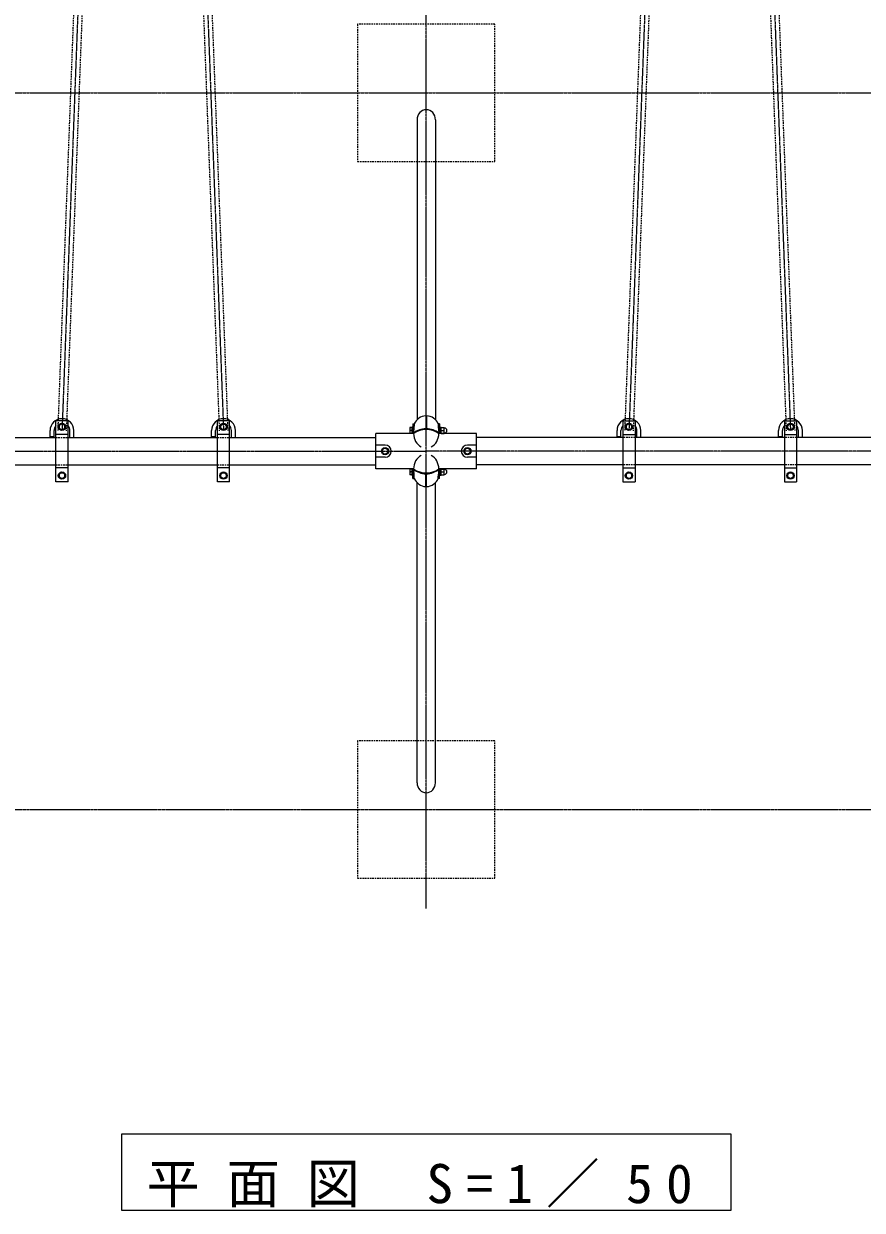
# Model space of a CAD drawing. Units: millimetres, scale not verified, with parts at other scales. Extents: x -35408 to 0, y -49934 to 13350.
# Drawn here: x -16101 to -13349, y 7511 to 11402 of the extents above; entities that cross this region are included whole.
import ezdxf

# ---------------------------------------------------------------- set-up
doc = ezdxf.new("R2010")
doc.units = ezdxf.units.MM
doc.linetypes.add('USER2', pattern=[6, 3, -1, 1, -1])
doc.linetypes.add('USER4', pattern=[8, 5, -3])
doc.layers.add('線', color=2, linetype='Continuous', lineweight=25)
doc.layers.add('補助', color=2, linetype='Continuous', lineweight=25)
doc.styles.add('ＭＳ ゴシック', font='')
doc.styles.get('ＭＳ ゴシック').set_extended_font_data('MS Gothic')

msp = doc.modelspace()

# ---------------------------------------------------------------- linework, layer by layer
at = {"layer": '線', "color": 4, "linetype": 'USER4'}
for p, q in [((-15918.99, 11917.979), (-15988.99, 10068.029)), ((-15891.01, 11916.921), (-15961.01, 10066.971)), ((-15528.99, 11916.921), (-15458.99, 10066.971)), ((-15501.01, 11917.979), (-15431.01, 10068.029)), ((-14058.99, 11917.979), (-14128.99, 10068.029)), ((-14031.01, 11916.921), (-14101.01, 10066.971)), ((-13668.99, 11916.921), (-13598.99, 10066.971)), ((-13641.01, 11917.979), (-13571.01, 10068.029)), ((-15995, 10044.55), (-15955, 10044.55)), ((-15465, 10044.55), (-15425, 10044.55)), ((-14095, 10044.55), (-14135, 10044.55)), ((-13565, 10044.55), (-13605, 10044.55)), ((-15995, 9955.45), (-15955, 9955.45)), ((-15465, 9955.45), (-15425, 9955.45)), ((-14095, 9955.45), (-14135, 9955.45)), ((-13565, 9955.45), (-13605, 9955.45))]:
    msp.add_line(p, q, dxfattribs=at)
at = {"layer": '線', "color": 20, "linetype": 'USER2'}
for p, q in [((-15904.245, 11937.402), (-15975, 10067.5)), ((-15515.755, 11937.402), (-15445, 10067.5)), ((-14044.245, 11937.402), (-14115, 10067.5)), ((-13655.755, 11937.402), (-13585, 10067.5)), ((-14780, 8500), (-14780, 11500)), ((-18305, 11175), (-11255, 11175)), ((-17515, 10000), (-14780, 10000)), ((-12045, 10000), (-14780, 10000)), ((-18305, 8825), (-11255, 8825))]:
    msp.add_line(p, q, dxfattribs=at)
at = {"layer": '線', "color": 7, "lineweight": 13}
for p, q in [((-14810.25, 11087.121), (-14810.25, 10103.098)), ((-14749.75, 11087.121), (-14749.75, 10103.098)), ((-14823.75, 10089.603), (-14819.114, 10089.603)), ((-14823.75, 10089.603), (-14823.75, 10058.25)), ((-14736.25, 10089.603), (-14740.886, 10089.603)), ((-14736.25, 10089.603), (-14736.25, 10058.25)), ((-16555, 10044.55), (-15995, 10044.55)), ((-15955, 10044.55), (-15465, 10044.55)), ((-15425, 10044.55), (-14945, 10044.55)), ((-14821.326, 10058.25), (-14945, 10058.25)), ((-14945, 9941.75), (-14945, 10058.25)), ((-14615, 10058.25), (-14738.674, 10058.25)), ((-14615, 9941.75), (-14615, 10058.25)), ((-14135, 10044.55), (-14615, 10044.55)), ((-13605, 10044.55), (-14095, 10044.55)), ((-13005, 10044.55), (-13565, 10044.55)), ((-16555, 9955.45), (-15995, 9955.45)), ((-15955, 9955.45), (-15465, 9955.45)), ((-15425, 9955.45), (-14945, 9955.45)), ((-14821.326, 9941.75), (-14945, 9941.75)), ((-14823.75, 9910.397), (-14823.75, 9941.75)), ((-14615, 9941.75), (-14738.674, 9941.75)), ((-14736.25, 9910.397), (-14736.25, 9941.75)), ((-14135, 9955.45), (-14615, 9955.45)), ((-13605, 9955.45), (-14095, 9955.45)), ((-13005, 9955.45), (-13565, 9955.45)), ((-14823.75, 9910.397), (-14819.114, 9910.397)), ((-14810.25, 8912.879), (-14810.25, 9896.902)), ((-14749.75, 8912.879), (-14749.75, 9896.902)), ((-14736.25, 9910.397), (-14740.886, 9910.397))]:
    msp.add_line(p, q, dxfattribs=at)
at = {"layer": '線'}
for p, q in [((-15955, 10100), (-15995, 10100)), ((-15995, 9900), (-15995, 10100)), ((-15975, 10090.993), (-15984.5, 10085.508)), ((-15984.5, 10085.508), (-15984.5, 10074.539)), ((-15965.5, 10085.508), (-15975, 10090.993)), ((-15965.5, 10074.539), (-15965.5, 10085.508)), ((-15955, 9900), (-15955, 10100)), ((-15425, 10100), (-15465, 10100)), ((-15465, 9900), (-15465, 10100)), ((-15445, 10090.993), (-15454.5, 10085.508)), ((-15454.5, 10085.508), (-15454.5, 10074.539)), ((-15435.5, 10085.508), (-15445, 10090.993)), ((-15435.5, 10074.539), (-15435.5, 10085.508)), ((-15425, 9900), (-15425, 10100)), ((-14826.25, 10058.25), (-14826.25, 10079.98)), ((-14826.25, 10079.98), (-14823.75, 10079.98)), ((-14823.75, 10058.25), (-14823.75, 10079.98)), ((-14819.114, 10089.603), (-14819.114, 10081.788)), ((-14781, 10116.187), (-14781, 10071.413)), ((-14779, 10116.187), (-14779, 10071.413)), ((-14740.886, 10089.603), (-14740.886, 10081.788)), ((-14736.25, 10058.25), (-14736.25, 10079.98)), ((-14736.25, 10079.98), (-14733.75, 10079.98)), ((-14733.75, 10058.25), (-14733.75, 10079.98)), ((-14733.75, 10058.25), (-14733.75, 10078.73)), ((-14733.75, 10078.73), (-14730.75, 10078.73)), ((-14730.75, 10058.25), (-14730.75, 10078.73)), ((-14135, 10100), (-14095, 10100)), ((-14135, 10100), (-14135, 9900)), ((-14115, 10090.946), (-14124.5, 10085.461)), ((-14124.5, 10085.461), (-14124.5, 10074.492)), ((-14105.5, 10085.461), (-14115, 10090.946)), ((-14105.5, 10074.492), (-14105.5, 10085.461)), ((-14095, 10100), (-14095, 9900)), ((-13605, 10100), (-13565, 10100)), ((-13605, 10100), (-13605, 9900)), ((-13585, 10090.946), (-13594.5, 10085.461)), ((-13594.5, 10085.461), (-13594.5, 10074.492)), ((-13575.5, 10085.461), (-13585, 10090.946)), ((-13575.5, 10074.492), (-13575.5, 10085.461)), ((-13565, 10100), (-13565, 9900)), ((-16014, 10044.55), (-16014, 10067.5)), ((-16001, 10047.5), (-16014, 10047.5)), ((-16001, 10044.55), (-16001, 10067.5)), ((-15957, 10054.281), (-15993, 10054.281)), ((-15984.5, 10074.539), (-15975, 10069.054)), ((-15975, 10069.054), (-15965.5, 10074.539)), ((-15949, 10044.55), (-15949, 10067.5)), ((-15936, 10044.55), (-15936, 10067.5)), ((-15484, 10044.55), (-15484, 10067.5)), ((-15471, 10047.5), (-15484, 10047.5)), ((-15471, 10044.55), (-15471, 10067.5)), ((-15427, 10054.281), (-15463, 10054.281)), ((-15454.5, 10074.539), (-15445, 10069.054)), ((-15445, 10069.054), (-15435.5, 10074.539)), ((-15419, 10044.55), (-15419, 10067.5)), ((-15406, 10044.55), (-15406, 10067.5)), ((-14833.961, 10077.48), (-14834.25, 10076.98)), ((-14834.25, 10076.98), (-14834.25, 10058.98)), ((-14833.961, 10058.48), (-14834.25, 10058.98)), ((-14826.25, 10077.48), (-14833.961, 10077.48)), ((-14826.25, 10058.48), (-14833.961, 10058.48)), ((-14826.25, 10067.98), (-14833.113, 10067.98)), ((-14826.25, 10077.48), (-14826.25, 10058.48)), ((-14821.758, 10062.119), (-14821.758, 10058.25)), ((-14738.242, 10062.119), (-14738.242, 10058.25)), ((-14730.75, 10068.952), (-14733.75, 10068.148)), ((-14730.75, 10067.813), (-14733.75, 10067.009)), ((-14730.75, 10077.48), (-14721.039, 10077.48)), ((-14730.75, 10058.48), (-14730.75, 10077.48)), ((-14730.75, 10067.98), (-14721.887, 10067.98)), ((-14730.75, 10058.48), (-14721.039, 10058.48)), ((-14721.039, 10077.48), (-14720.75, 10076.98)), ((-14721.039, 10058.48), (-14720.75, 10058.98)), ((-14720.75, 10058.98), (-14720.75, 10076.98)), ((-14720.25, 10075.98), (-14720.75, 10075.98)), ((-14720.25, 10059.98), (-14720.75, 10059.98)), ((-14154, 10044.55), (-14154, 10067.5)), ((-14141, 10047.5), (-14154, 10047.5)), ((-14141, 10044.55), (-14141, 10067.5)), ((-14133, 10054.281), (-14097, 10054.281)), ((-14124.5, 10074.492), (-14115, 10069.007)), ((-14115, 10069.007), (-14105.5, 10074.492)), ((-14089, 10044.55), (-14089, 10067.5)), ((-14076, 10044.55), (-14076, 10067.5)), ((-13624, 10044.55), (-13624, 10067.5)), ((-13611, 10047.5), (-13624, 10047.5)), ((-13611, 10044.55), (-13611, 10067.5)), ((-13603, 10054.281), (-13567, 10054.281)), ((-13594.5, 10074.492), (-13585, 10069.007)), ((-13585, 10069.007), (-13575.5, 10074.492)), ((-13559, 10044.55), (-13559, 10067.5)), ((-13546, 10044.55), (-13546, 10067.5)), ((-14915, 10020), (-14945, 10020)), ((-14920.485, 10009.5), (-14925.97, 10000)), ((-14925.97, 10000), (-14920.485, 9990.5)), ((-14909.515, 10009.5), (-14920.485, 10009.5)), ((-14904.03, 10000), (-14909.515, 10009.5)), ((-14909.515, 9990.5), (-14904.03, 10000)), ((-14650.485, 10009.5), (-14655.97, 10000)), ((-14655.97, 10000), (-14650.485, 9990.5)), ((-14639.515, 10009.5), (-14650.485, 10009.5)), ((-14615, 10020), (-14645, 10020)), ((-14634.03, 10000), (-14639.515, 10009.5)), ((-14639.515, 9990.5), (-14634.03, 10000)), ((-14915, 9980), (-14945, 9980)), ((-14920.485, 9990.5), (-14909.515, 9990.5)), ((-14650.485, 9990.5), (-14639.515, 9990.5)), ((-14615, 9980), (-14645, 9980)), ((-15957, 9945.719), (-15993, 9945.719)), ((-15975, 9930.993), (-15984.5, 9925.508)), ((-15984.5, 9925.508), (-15984.5, 9914.539)), ((-15965.5, 9925.508), (-15975, 9930.993)), ((-15965.5, 9914.539), (-15965.5, 9925.508)), ((-15427, 9945.719), (-15463, 9945.719)), ((-15445, 9930.993), (-15454.5, 9925.508)), ((-15454.5, 9925.508), (-15454.5, 9914.539)), ((-15435.5, 9925.508), (-15445, 9930.993)), ((-15435.5, 9914.539), (-15435.5, 9925.508)), ((-14833.961, 9941.52), (-14834.25, 9941.02)), ((-14834.25, 9941.02), (-14834.25, 9923.02)), ((-14833.961, 9922.52), (-14834.25, 9923.02)), ((-14826.25, 9941.52), (-14833.961, 9941.52)), ((-14826.25, 9922.52), (-14833.961, 9922.52)), ((-14826.25, 9932.02), (-14833.113, 9932.02)), ((-14826.25, 9920.02), (-14826.25, 9941.75)), ((-14826.25, 9941.52), (-14826.25, 9922.52)), ((-14823.75, 9920.02), (-14823.75, 9941.75)), ((-14821.758, 9937.881), (-14821.758, 9941.75)), ((-14781, 9883.813), (-14781, 9928.587)), ((-14779, 9883.813), (-14779, 9928.587)), ((-14738.242, 9937.881), (-14738.242, 9941.75)), ((-14736.25, 9920.02), (-14736.25, 9941.75)), ((-14733.75, 9921.27), (-14733.75, 9941.75)), ((-14733.75, 9920.02), (-14733.75, 9941.75)), ((-14730.75, 9932.991), (-14733.75, 9932.187)), ((-14730.75, 9931.852), (-14733.75, 9931.048)), ((-14730.75, 9921.27), (-14730.75, 9941.75)), ((-14730.75, 9941.52), (-14721.039, 9941.52)), ((-14730.75, 9922.52), (-14730.75, 9941.52)), ((-14730.75, 9932.02), (-14721.887, 9932.02)), ((-14730.75, 9922.52), (-14721.039, 9922.52)), ((-14721.039, 9941.52), (-14720.75, 9941.02)), ((-14721.039, 9922.52), (-14720.75, 9923.02)), ((-14720.75, 9923.02), (-14720.75, 9941.02)), ((-14720.25, 9940.02), (-14720.75, 9940.02)), ((-14720.25, 9924.02), (-14720.75, 9924.02)), ((-14133, 9945.719), (-14097, 9945.719)), ((-14115, 9930.946), (-14124.5, 9925.461)), ((-14124.5, 9925.461), (-14124.5, 9914.492)), ((-14105.5, 9925.461), (-14115, 9930.946)), ((-14105.5, 9914.492), (-14105.5, 9925.461)), ((-13603, 9945.719), (-13567, 9945.719)), ((-13585, 9930.946), (-13594.5, 9925.461)), ((-13594.5, 9925.461), (-13594.5, 9914.492)), ((-13575.5, 9925.461), (-13585, 9930.946)), ((-13575.5, 9914.492), (-13575.5, 9925.461)), ((-15955, 9900), (-15995, 9900)), ((-15984.5, 9914.539), (-15975, 9909.054)), ((-15975, 9909.054), (-15965.5, 9914.539)), ((-15425, 9900), (-15465, 9900)), ((-15454.5, 9914.539), (-15445, 9909.054)), ((-15445, 9909.054), (-15435.5, 9914.539)), ((-14823.75, 9920.02), (-14826.25, 9920.02)), ((-14819.114, 9910.397), (-14819.114, 9918.212)), ((-14740.886, 9910.397), (-14740.886, 9918.212)), ((-14733.75, 9920.02), (-14736.25, 9920.02)), ((-14733.75, 9921.27), (-14730.75, 9921.27)), ((-14135, 9900), (-14095, 9900)), ((-14124.5, 9914.492), (-14115, 9909.007)), ((-14115, 9909.007), (-14105.5, 9914.492)), ((-13605, 9900), (-13565, 9900)), ((-13594.5, 9914.492), (-13585, 9909.007)), ((-13585, 9909.007), (-13575.5, 9914.492))]:
    msp.add_line(p, q, dxfattribs=at)
at = {"layer": '線', "color": 4, "linetype": 'USER4'}
for points in [[(-15005, 10950), (-14555, 10950), (-14555, 11400), (-15005, 11400)], [(-15005, 8600), (-14555, 8600), (-14555, 9050), (-15005, 9050)]]:
    msp.add_lwpolyline(points, close=True, dxfattribs=at)
at = {"layer": '線'}
for centre, radius in [((-15975, 10080.024), 12), ((-15975, 10080.024), 9.5), ((-15445, 10080.024), 12), ((-15445, 10080.024), 9.5), ((-14115, 10079.976), 12), ((-14115, 10079.976), 9.5), ((-13585, 10079.976), 12), ((-13585, 10079.976), 9.5), ((-14915, 10000), 12), ((-14915, 10000), 9.5), ((-14645, 10000), 12), ((-14645, 10000), 9.5), ((-15975, 9920.024), 12), ((-15975, 9920.024), 9.5), ((-15445, 9920.024), 12), ((-15445, 9920.024), 9.5), ((-14115, 9919.976), 12), ((-14115, 9919.976), 9.5), ((-13585, 9919.976), 12), ((-13585, 9919.976), 9.5)]:
    msp.add_circle(centre, radius, dxfattribs=at)
for centre, radius, start, end in [((-15975, 10067.5), 39, 0, 180), ((-15975, 10067.5), 26, 140.28486, 180), ((-15975, 10067.5), 26, 0, 39.71514), ((-15445, 10067.5), 39, 0, 180), ((-15445, 10067.5), 26, 140.28486, 180), ((-15445, 10067.5), 26, 0, 39.71514), ((-14916.482, 10084.862), 97.417, 346.49913, 358.1915), ((-14643.518, 10084.862), 97.417, 181.8085, 193.50087), ((-14115, 10067.5), 39, 0, 180), ((-14115, 10067.5), 26, 140.28486, 180), ((-14115, 10067.5), 26, 0, 39.71514), ((-13585, 10067.5), 39, 0, 180), ((-13585, 10067.5), 26, 140.28486, 180), ((-13585, 10067.5), 26, 0, 39.71514), ((-14820.242, 10072.73), 13.72, 159.74445, 200.25555), ((-14820.242, 10063.23), 13.72, 159.74445, 200.25555), ((-14777.75, 10000), 74.179, 92.51109, 126.38871), ((-14780, 10000), 71.42, 54.64617, 125.35383), ((-14782.25, 10000), 74.179, 53.61129, 87.48891), ((-14734.758, 10072.73), 13.72, 339.74445, 20.25555), ((-14734.758, 10063.23), 13.72, 339.74445, 20.25555), ((-14720.25, 10067.98), 8, 270, 90), ((-14915, 10000), 20, 270, 90), ((-14645, 10000), 20, 90, 270), ((-14820.242, 9936.77), 13.72, 159.74445, 200.25555), ((-14820.242, 9927.27), 13.72, 159.74445, 200.25555), ((-14777.75, 10000), 74.179, 233.61129, 267.48891), ((-14916.482, 9915.138), 97.417, 1.8085, 13.50087), ((-14780, 10000), 71.42, 234.64617, 305.35383), ((-14782.25, 10000), 74.179, 272.51109, 306.38871), ((-14643.518, 9915.138), 97.417, 166.49913, 178.1915), ((-14734.758, 9936.77), 13.72, 339.74445, 20.25555), ((-14734.758, 9927.27), 13.72, 339.74445, 20.25555), ((-14720.25, 9932.02), 8, 270, 90)]:
    msp.add_arc(centre, radius, start, end, dxfattribs=at)
at = {"layer": '線', "color": 7, "lineweight": 13}
for centre, major_axis, start_param, end_param in [((-14780, 11087.121), (0, 32.862), 4.71238898, 7.85398163), ((-14777.75, 10075.795), (-44, 0), 4.78631995, 5.93941253), ((-14782.25, 10075.795), (-44, 0), 3.48536543, 4.63845801), ((-14777.75, 9924.205), (-44, 0), 0.34377278, 1.49686536), ((-14782.25, 9924.205), (-44, 0), 1.64472729, 2.79781987), ((-14780, 8912.879), (0, -32.862), 4.71238898, 7.85398163)]:
    msp.add_ellipse(centre, major_axis=major_axis, ratio=0.920505, start_param=start_param, end_param=end_param, dxfattribs=at)
at = {"layer": '線'}
for centre, major_axis, start_param, end_param in [((-14780, 10058.25), (0, 48.25), 1.57079633, 2.72423474), ((-14780, 10058.25), (0, 48.25), 3.55895057, 4.71238898), ((-14780, 9941.75), (0, -48.25), 3.55895057, 4.71238898), ((-14780, 9941.75), (0, -48.25), 1.57079633, 2.72423474)]:
    msp.add_ellipse(centre, major_axis=major_axis, ratio=0.856487, start_param=start_param, end_param=end_param, dxfattribs=at)
at = {"layer": '補助'}
msp.add_lwpolyline([(-15780, 7760.829), (-15780, 7510.829), (-13780, 7510.829), (-13780, 7760.829)], close=True, dxfattribs=at)

# ---------------------------------------------------------------- texts
at = {"layer": '補助', "insert": (-14780, 7519.162), "char_height": 128.3, "attachment_point": 8, "style": 'ＭＳ ゴシック'}
msp.add_mtext('\\T1.5;平面図\\~S=1／50', dxfattribs=at)

doc.saveas('drawing.dxf')
